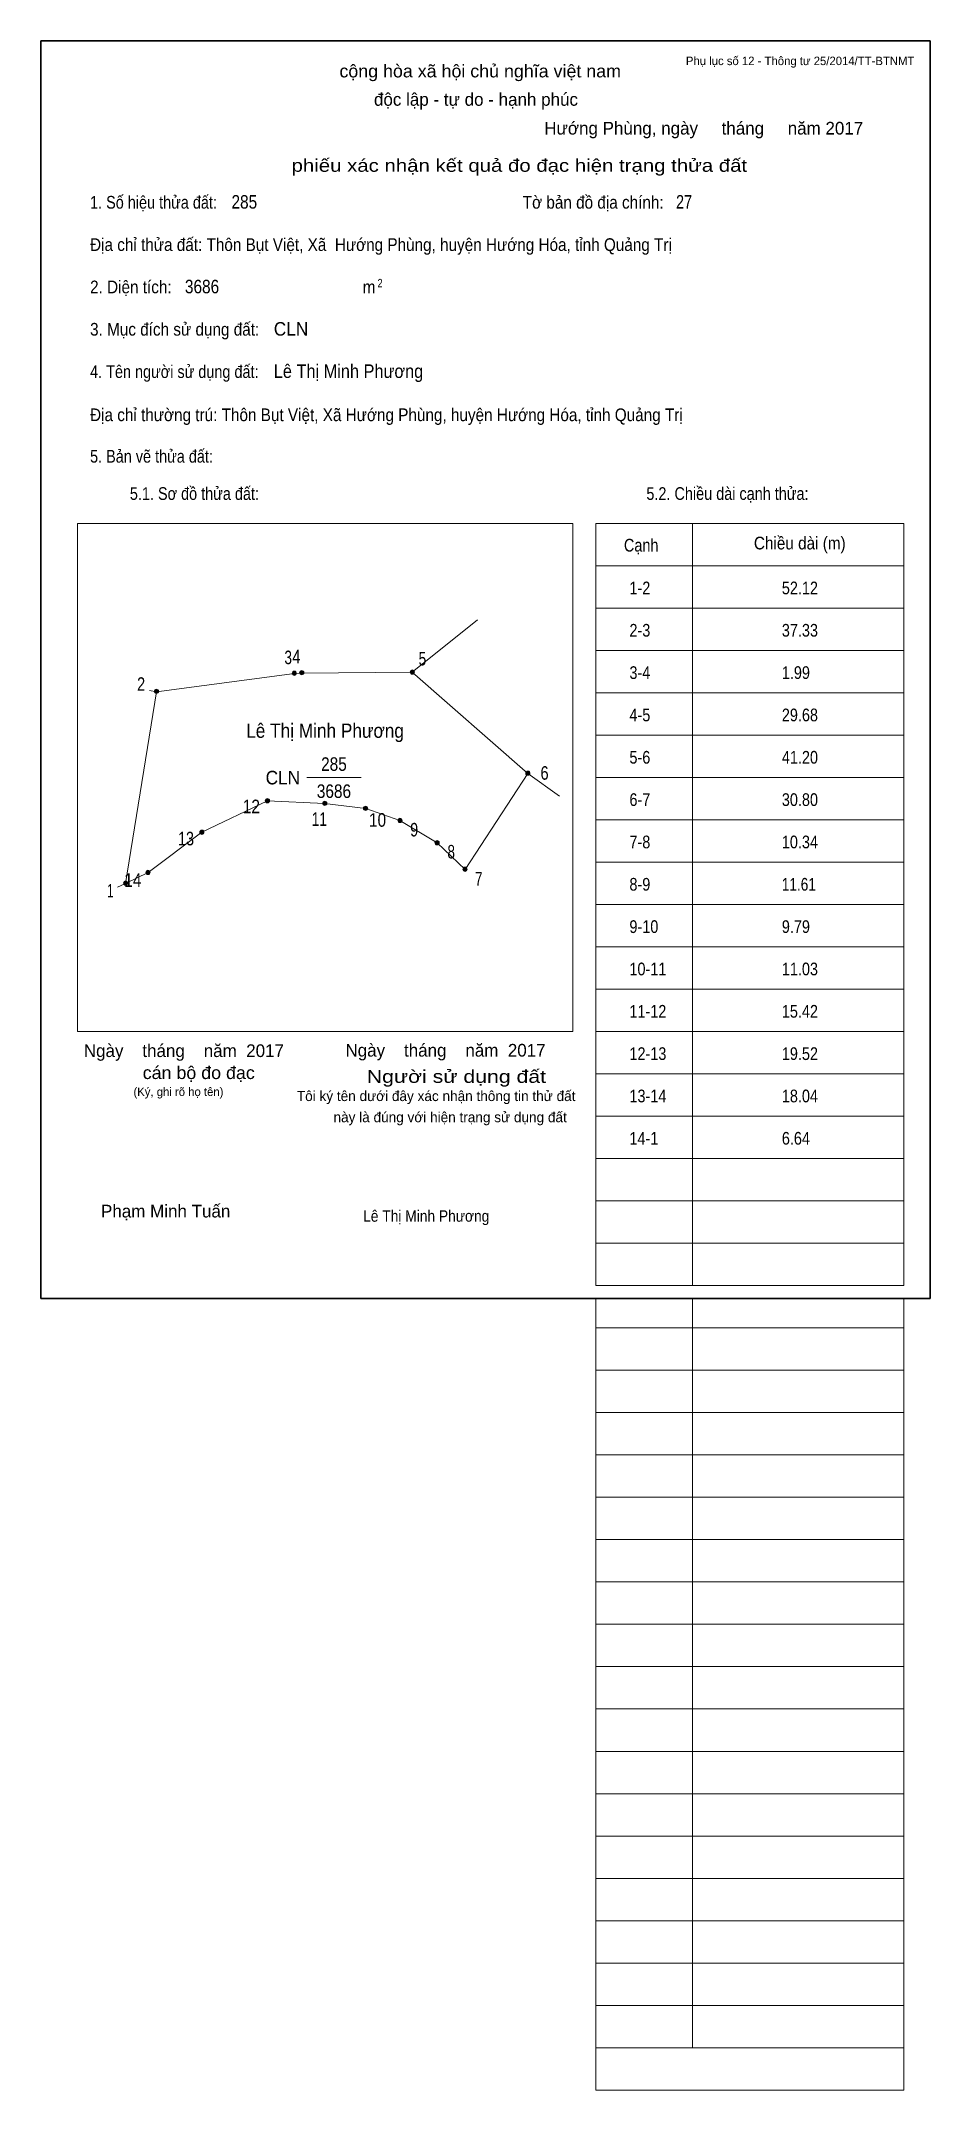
# Model space of a CAD drawing. Header units: centimetres. Extents: x 0 to 21, y -18.7 to 29.7.
import ezdxf
from ezdxf.enums import TextEntityAlignment as Align

# ---------------------------------------------------------------- set-up
doc = ezdxf.new("R2010")
doc.units = ezdxf.units.CM
doc.header["$LTSCALE"] = 0.12
for name, color, linetype in [('2', 7, 'Continuous'), ('30', 7, 'Continuous'), ('34', 7, 'Continuous')]:
    doc.layers.add(name, color=color, linetype=linetype)
for name, color, linetype, lineweight in [('32', 7, 'Continuous', 13), ('33', 7, 'Continuous', 13), ('6', 7, 'Continuous', 13), ('63', 7, 'Continuous', 13)]:
    doc.layers.add(name, color=color, linetype=linetype, lineweight=lineweight)

msp = doc.modelspace()

# ---------------------------------------------------------------- hatches: boundary and pattern name
at = {"layer": '32'}
for points in [[(6.0352, 14.7659, 1), (5.9352, 14.7659, 1)], [(6.2104, 14.7782, 1), (6.1104, 14.7782, 1)], [(8.8223, 14.7923, 1), (8.7223, 14.7923, 1)], [(2.7782, 14.3373, 1), (2.6782, 14.3373, 1)], [(11.5504, 12.4047, 1), (11.4504, 12.4047, 1)], [(5.3981, 11.7544, 1), (5.2981, 11.7544, 1)], [(6.7534, 11.6928, 1), (6.6534, 11.6928, 1)], [(7.717, 11.5748, 1), (7.617, 11.5748, 1)], [(8.5302, 11.2888, 1), (8.4302, 11.2888, 1)], [(3.8501, 11.0099, 1), (3.7501, 11.0099, 1)], [(9.4058, 10.7617, 1), (9.3058, 10.7617, 1)], [(10.0667, 10.136, 1), (9.9667, 10.136, 1)], [(2.0504, 9.8086, 1), (1.9504, 9.8086, 1)], [(2.5776, 10.0603, 1), (2.4776, 10.0603, 1)]]:
    msp.add_hatch(color=256, dxfattribs=at).paths.add_polyline_path(points)

# ---------------------------------------------------------------- linework, layer by layer
for centre in [(5.9852, 14.7659), (6.1604, 14.7782), (8.7723, 14.7923), (2.7282, 14.3373), (11.5004, 12.4047), (5.3481, 11.7544), (6.7034, 11.6928), (7.667, 11.5748), (8.4802, 11.2888), (3.8001, 11.0099), (9.3558, 10.7617), (10.0167, 10.136), (2.0004, 9.8086), (2.5276, 10.0603)]:
    msp.add_circle(centre, 0.05, dxfattribs=at)
at = {"layer": '33'}
msp.add_line((6.28, 12.3), (7.56, 12.3), dxfattribs=at)
at = {"layer": '6'}
for p, q in [((8.77, 14.79), (10.31, 16.03)), ((11.5, 12.4), (12.25, 11.86))]:
    msp.add_line(p, q, dxfattribs=at)
for points in [[(8.77, 14.79), (6.16, 14.77), (5.99, 14.76), (2.73, 14.33), (2.56, 14.36)], [(10.02, 10.13), (11.5, 12.4), (8.77, 14.79)], [(1.81, 9.71), (2, 9.8), (2.73, 14.33)], [(2, 9.8), (2.53, 10.06), (3.8, 11.01), (5.35, 11.75), (6.7, 11.69), (7.67, 11.57), (8.48, 11.29), (9.36, 10.76), (10.02, 10.13)]]:
    msp.add_lwpolyline(points, dxfattribs=at)
at = {"layer": '63'}
for p, q in [((0.86, 18.3), (12.56, 18.3)), ((0.86, 6.3), (0.86, 18.3)), ((12.56, 6.3), (12.56, 18.3)), ((13.11, 18.3), (20.38, 18.3)), ((13.11, 0.3), (13.11, 18.3)), ((15.39, 0.3), (15.39, 18.3)), ((20.38, 0.3), (20.38, 18.3)), ((13.11, 17.3), (20.38, 17.3)), ((13.11, 16.3), (20.38, 16.3)), ((13.11, 15.3), (20.38, 15.3)), ((13.11, 14.3), (20.38, 14.3)), ((13.11, 13.3), (20.38, 13.3)), ((13.11, 12.3), (20.38, 12.3)), ((13.11, 11.3), (20.38, 11.3)), ((13.11, 10.3), (20.38, 10.3)), ((13.11, 9.3), (20.38, 9.3)), ((13.11, 8.3), (20.38, 8.3)), ((13.11, 7.3), (20.38, 7.3)), ((0.86, 6.3), (12.56, 6.3)), ((13.11, 6.3), (20.38, 6.3)), ((13.11, 5.3), (20.38, 5.3)), ((13.11, 4.3), (20.38, 4.3)), ((13.11, 3.3), (20.38, 3.3)), ((13.11, 2.3), (20.38, 2.3)), ((13.11, 1.3), (20.38, 1.3)), ((13.11, 0.3), (20.38, 0.3)), ((13.11, -18.7), (13.11, 0)), ((15.39, -17.7), (15.39, 0)), ((20.38, -18.7), (20.38, 0)), ((13.11, -0.7), (20.38, -0.7)), ((13.11, -0.7), (20.38, -0.7)), ((13.11, -1.7), (20.38, -1.7)), ((13.11, -2.7), (20.38, -2.7)), ((13.11, -3.7), (20.38, -3.7)), ((13.11, -4.7), (20.38, -4.7)), ((13.11, -5.7), (20.38, -5.7)), ((13.11, -6.7), (20.38, -6.7)), ((13.11, -7.7), (20.38, -7.7)), ((13.11, -8.7), (20.38, -8.7)), ((13.11, -9.7), (20.38, -9.7)), ((13.11, -10.7), (20.38, -10.7)), ((13.11, -11.7), (20.38, -11.7)), ((13.11, -12.7), (20.38, -12.7)), ((13.11, -13.7), (20.38, -13.7)), ((13.11, -14.7), (20.38, -14.7)), ((13.11, -15.7), (20.38, -15.7)), ((13.11, -16.7), (20.38, -16.7)), ((13.11, -17.7), (20.38, -17.7)), ((13.11, -18.7), (20.38, -18.7))]:
    msp.add_line(p, q, dxfattribs=at)
at = {"layer": '63', "lineweight": 35}
msp.add_lwpolyline([(0, 0), (0, 29.7), (21, 29.7), (21, 0)], close=True, dxfattribs=at)

# ---------------------------------------------------------------- texts
at = {"layer": '2', "width": 0.9}
for height, p in [(0.3379, (6.71, 13.24)), (0.2703, (9.1, 1.81))]:
    msp.add_text('Lê Thị Minh Phương', height=height, dxfattribs=at).set_placement(p, align=Align.CENTER)
at = {"layer": '30'}
for s, width, p in [('1-2', 0.85, (13.9, 16.63)), ('52.12', 0.85, (17.5, 16.63)), ('2-3', 0.85, (13.9, 15.63)), ('37.33', 0.85, (17.5, 15.63)), ('3-4', 0.85, (13.9, 14.63)), ('1.99', 0.85, (17.5, 14.63)), ('4-5', 0.85, (13.9, 13.63)), ('29.68', 0.85, (17.5, 13.63)), ('5-6', 0.85, (13.9, 12.63)), ('41.20', 0.85, (17.5, 12.63)), ('6-7', 0.85, (13.9, 11.63)), ('30.80', 0.85, (17.5, 11.63)), ('7-8', 0.85, (13.9, 10.63)), ('10.34', 0.85, (17.5, 10.63)), ('8-9', 0.85, (13.9, 9.63)), ('11.61', 0.8, (17.5, 9.63)), ('9-10', 0.85, (13.9, 8.63)), ('9.79', 0.85, (17.5, 8.63)), ('10-11', 0.85, (13.9, 7.63)), ('11.03', 0.85, (17.5, 7.63)), ('11-12', 0.85, (13.9, 6.63)), ('15.42', 0.85, (17.5, 6.63)), ('12-13', 0.85, (13.9, 5.63)), ('19.52', 0.85, (17.5, 5.63)), ('13-14', 0.85, (13.9, 4.63)), ('18.04', 0.85, (17.5, 4.63)), ('14-1', 0.85, (13.9, 3.63)), ('6.64', 0.85, (17.5, 3.63))]:
    msp.add_text(s, height=0.3, dxfattribs=dict(at, width=width)).set_placement(p)
at = {"layer": '32'}
for s, width, p in [('3', 0.75, (5.84, 14.98)), ('4', 0.8, (6.035, 15)), ('5', 0.75, (9.01, 14.95)), ('2', 0.8, (2.365, 14.35)), ('6', 0.8, (11.895, 12.25)), ('12', 0.85, (4.97, 11.46)), ('11', 0.75, (6.575, 11.16)), ('10', 0.85, (7.95, 11.14)), ('9', 0.8, (8.815, 10.91)), ('13', 0.8, (3.425, 10.7)), ('8', 0.75, (9.69, 10.39)), ('1', 0.65, (1.64, 9.47)), ('14', 0.85, (2.17, 9.72)), ('7', 0.75, (10.34, 9.75))]:
    msp.add_text(s, height=0.32, dxfattribs=dict(at, width=width)).set_placement(p, align=Align.CENTER)
at = {"layer": '33', "width": 0.85}
for s, p in [('285', (6.92, 12.46)), ('3686', (6.92, 11.82))]:
    msp.add_text(s, height=0.32, dxfattribs=at).set_placement(p, align=Align.CENTER)
at = {"layer": '33', "width": 0.95}
msp.add_text('CLN', height=0.32, dxfattribs=at).set_placement((6.12, 12.14), align=Align.RIGHT)
at = {"layer": '34'}
for s, width, p in [('285', 0.85, (4.5, 25.74)), ('27', 0.8, (15, 25.74)), ('3686', 0.85, (3.4, 23.74)), ('CLN', 0.95, (5.5, 22.74)), ('Lê Thị Minh Phương', 0.9, (5.5, 21.74))]:
    msp.add_text(s, height=0.32, dxfattribs=dict(at, width=width)).set_placement(p)
at = {"layer": '63', "width": 1.05}
msp.add_text('cộng hòa xã hội chủ nghĩa việt nam', height=0.3, dxfattribs=at).set_placement((10.375, 28.84), align=Align.CENTER)
at = {"layer": '63'}
for s, height, p in [('Phụ lục số 12 - Thông tư 25/2014/TT-BTNMT', 0.2, (20.63, 29.13)), ('Ngày    tháng    năm  2017', 0.3, (5.74, 5.7)), ('Ngày    tháng    năm  2017', 0.3, (11.92, 5.71)), ('(Ký, ghi rõ họ tên)', 0.2, (4.31, 4.78))]:
    msp.add_text(s, height=height, dxfattribs=at).set_placement(p, align=Align.RIGHT)
for s, height, p in [('độc lập - tự do - hạnh phúc', 0.3, (10.275, 28.17)), ('Hướng Phùng, ngày     tháng     năm 2017', 0.3, (15.655, 27.49)), ('Tôi ký tên dưới đây xác nhận thông tin thử đất', 0.24, (9.335, 4.66)), ('này là đúng với hiện trạng sử dụng đất', 0.24, (9.665, 4.16)), ('Phạm Minh Tuấn', 0.3, (2.945, 1.91))]:
    msp.add_text(s, height=height, dxfattribs=at).set_placement(p, align=Align.CENTER)
for s, width, p in [('phiếu xác nhận kết quả đo đạc hiện trạng thửa đất', 1.2, (16.68, 26.61)), ('cán bộ đo đạc', 1.05, (5.05, 5.18)), ('Người sử dụng đất', 1.25, (11.93, 5.09))]:
    msp.add_text(s, height=0.3, dxfattribs=dict(at, width=width)).set_placement(p, align=Align.RIGHT)
for s, height, width, p in [('1. Số hiệu thửa đất:', 0.3, 0.85, (1.16, 25.74)), ('Tờ bản đồ địa chính:', 0.3, 0.9, (11.38, 25.74)), ('Địa chỉ thửa đất: Thôn Bụt Việt, Xã  Hướng Phùng, huyện Hướng Hóa, tỉnh Quảng Trị', 0.3, 0.9, (1.16, 24.74)), ('2. Diện tích:', 0.3, 0.9, (1.16, 23.74)), ('m', 0.3, 0.9, (7.6, 23.74)), ('2', 0.2, 0.8, (7.95, 23.88)), ('3. Mục đích sử dụng đất:', 0.3, 0.9, (1.16, 22.74)), ('4. Tên người sử dụng đất:', 0.3, 0.85, (1.16, 21.74)), ('Địa chỉ thường trú: Thôn Bụt Việt, Xã Hướng Phùng, huyện Hướng Hóa, tỉnh Quảng Trị', 0.3, 0.9, (1.16, 20.72)), ('5. Bản vẽ thửa đất:', 0.3, 0.85, (1.16, 19.74)), ('5.1. Sơ đồ thửa đất:', 0.3, 0.85, (2.1, 18.86)), ('5.2. Chiều dài cạnh thửa:', 0.3, 0.85, (14.3, 18.86)), ('Cạnh', 0.3, 0.85, (13.77, 17.64)), ('Chiều dài (m)', 0.3, 0.9, (16.84, 17.69))]:
    msp.add_text(s, height=height, dxfattribs=dict(at, width=width)).set_placement(p)

doc.saveas('drawing.dxf')
